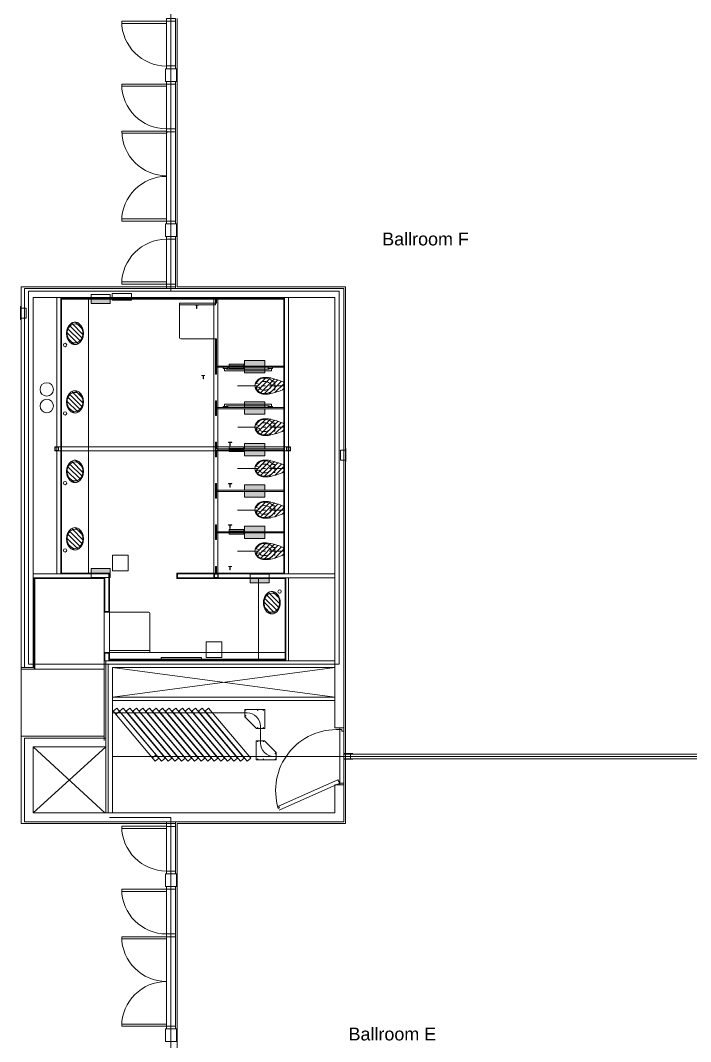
# Model space of a CAD drawing. Header units: inches. Extents: x -413 to 2782, y 7273 to 9795.
# Drawn here: x -413 to 185, y 7824 to 8738 of the extents above; entities that cross this region are included whole.
import ezdxf

# ---------------------------------------------------------------- set-up
doc = ezdxf.new("R2010")
doc.units = ezdxf.units.IN
doc.header["$LTSCALE"] = 16.5
doc.header["$MEASUREMENT"] = 0
doc.linetypes.add('Dash Style-6', pattern=[1.724243, 1.077881, -0.215454, 0.215454, -0.215454])
doc.layers.get('0').update_dxf_attribs({"lineweight": 15})
for name, color, linetype, lineweight in [('A-0', 7, 'Continuous', 15), ('A-DOOR', 2, 'Continuous', 15), ('A-FLOR-HRAL', 5, 'Continuous', 15), ('A-FLOR-OPNG', 251, 'Continuous', 15), ('A-FLOR-OVHD', 5, 'Continuous', 15), ('A-FLOR-SPCL', 5, 'Continuous', 15), ('A-FLOR-TPTN', 8, 'Continuous', 15), ('A-PLMB', 5, 'Continuous', 15), ('A-PLMB-STL', 5, 'Continuous', 15), ('A-PLMB-STRL', 5, 'Continuous', 15), ('A-PLMB-TLTS', 5, 'Continuous', 15), ('A-PRTN-CTR', 2, 'Continuous', 15), ('A-PRTN-MOVE', 4, 'Continuous', 15), ('A-PRTN-STK', 6, 'Continuous', 15), ('A-WALL-FI1H', 25, 'Continuous', 15), ('A-WALL-FNSH', 251, 'Continuous', 15), ('A-WALL-FULL', 7, 'Continuous', 15), ('A-WALL-FULL-ACC', 6, 'Continuous', 15), ('A-WALL-HEAD', 14, 'Continuous', 15), ('A-WALL-JAMB', 2, 'Continuous', 15), ('FSPEQPA', 251, 'Continuous', 15), ('None', 7, 'Continuous', 5), ('P-EQPM', 7, 'Continuous', 15), ('P-SANR-FIXT', 7, 'Continuous', 15), ('P-SANR-PATT', 5, 'Continuous', 15)]:
    doc.layers.add(name, color=color, linetype=linetype, lineweight=lineweight)
doc.styles.add('Arial (bold)', font='Arial')

# ---------------------------------------------------------------- blocks, each defined once
blk = doc.blocks.new('SYM0043')
at = {"color": 7, "linetype": 'Continuous', "lineweight": 15}
for points in [[(-10, 0), (-10, 0, 0.126718), (-9.29, -2.75), (-9.29, -2.75, 0.106205), (-7.07, -5.3, 0.085793), (-3.94, -6.9), (-3.94, -6.9, 0.075405), (0, -7.5), (0, -7.5), (0, -7.5, 0.075405), (3.94, -6.9), (3.94, -6.9, 0.085817), (7.07, -5.3, 0.10621), (9.29, -2.75), (9.29, -2.75, 0.126718), (10, 0), (10, 0), (10, 0, 0.126718), (9.29, 2.75), (9.29, 2.75, 0.106205), (7.07, 5.3, 0.085793), (3.94, 6.9), (3.94, 6.9, 0.075405), (0, 7.5), (0, 7.5), (0, 7.5, 0.075405), (-3.94, 6.9), (-3.94, 6.9, 0.085817), (-7.07, 5.3, 0.10621), (-9.29, 2.75), (-9.29, 2.75, 0.126718), (-10, 0), (-10, 0)], [(-8.5, 0), (-8.5, 0, 0.11701), (-7.88, -2.61), (-7.88, -2.61, 0.104417), (-6.01, -4.95), (-6.01, -4.95, 0.090268), (-3.32, -6.45), (-3.32, -6.45), (-3.32, -6.45, 0.082336), (0, -7), (0, -7), (0, -7, 0.082336), (3.32, -6.45), (3.32, -6.45), (3.32, -6.45, 0.090268), (6.01, -4.95), (6.01, -4.95, 0.10434), (7.88, -2.61), (7.88, -2.61, 0.11701), (8.5, 0), (8.5, 0), (8.5, 0, 0.11701), (7.88, 2.61), (7.88, 2.61, 0.104417), (6.01, 4.95), (6.01, 4.95, 0.090268), (3.32, 6.45), (3.32, 6.45), (3.32, 6.45, 0.082336), (0, 7), (0, 7), (0, 7, 0.082336), (-3.32, 6.45), (-3.32, 6.45), (-3.32, 6.45, 0.090268), (-6.01, 4.95), (-6.01, 4.95, 0.10434), (-7.88, 2.61), (-7.88, 2.61, 0.11701), (-8.5, 0), (-8.5, 0)]]:
    blk.add_lwpolyline(points, format="xyb", close=True, dxfattribs=at)
at = {"layer": 'P-SANR-PATT', "color": 5, "linetype": 'Continuous', "lineweight": 15}
for p, q in [((-9.94, 0.81), (-3.82, 6.94)), ((-9.28, -2.77), (0.95, 7.47)), ((-7.35, -5.08), (4.46, 6.73)), ((-4.67, -6.64), (7.19, 5.21)), ((-1.23, -7.44), (9.17, 2.96)), ((3.4, -7.06), (9.98, -0.48))]:
    blk.add_line(p, q, dxfattribs=at)
blk = doc.blocks.new('Group-33-1')
at = {"color": 7, "linetype": 'Continuous', "lineweight": 15}
blk.add_line((-1443.1, -107.07), (-1445.32, -107.8), dxfattribs=at)
blk.add_lwpolyline([(-1421.13, -103.27), (-1421.13, -108.17), (-1421.66, -109.17), (-1424.28, -110.18), (-1425.95, -110.8), (-1427.33, -111.25), (-1428.96, -111.78), (-1431.08, -112.35), (-1432.56, -112.73), (-1434.63, -113.1), (-1436.59, -113.22), (-1438.34, -113.21), (-1439.66, -113.15), (-1441.06, -112.85), (-1442.37, -112.33), (-1443.56, -111.6), (-1444.62, -110.71), (-1445.54, -109.6), (-1446.24, -108.41), (-1446.76, -107.09), (-1447.04, -105.72), (-1446.76, -104.34), (-1446.24, -103.02), (-1445.54, -101.83), (-1444.62, -100.73), (-1443.56, -99.83), (-1442.37, -99.1), (-1441.06, -98.58), (-1439.66, -98.28), (-1438.34, -98.22), (-1436.59, -98.22), (-1434.63, -98.33), (-1432.56, -98.7), (-1431.08, -99.09), (-1428.96, -99.66), (-1427.33, -100.18), (-1425.95, -100.64), (-1424.28, -101.25), (-1421.66, -102.26)], close=True, dxfattribs=at)
for points in [[(-1438.44, -98.83, -0.074944), (-1434.8, -99.38), (-1434.79, -99.38, -0.085294), (-1431.91, -100.85), (-1431.9, -100.85), (-1431.9, -100.85, -0.066149), (-1430.5, -102.21), (-1430.5, -102.22), (-1428.94, -102.22), (-1428.94, -109.22), (-1430.5, -109.22), (-1430.5, -109.22, -0.066352), (-1431.9, -110.59), (-1431.9, -110.59, -0.085505), (-1434.79, -112.06), (-1434.8, -112.06, -0.074902), (-1438.44, -112.61), (-1438.44, -112.61)], [(-1432.86, -107.36, 0.330681), (-1432.86, -104.07)]]:
    blk.add_lwpolyline(points, format="xyb", dxfattribs=at)
blk.add_lwpolyline([(-1443.1, -104.37), (-1445.33, -103.63)], dxfattribs=at)
for centre, radius, start, end in [((-1438.7, -106.66), 7.84, 88.05629, 150.40446), ((-1445.17, -103.16), 0.5, 134.27067, 251.71001), ((-1445.17, -108.28), 0.5, 108.18127, 225.72933), ((-1438.7, -104.77), 7.84, 209.5981, 271.94347), ((-1442.94, -103.89), 0.5, 251.81873, 305.56565), ((-1442.94, -107.54), 0.5, 54.4357, 108.17786), ((-1438.9, -105.39), 3.91, 126.23099, 163.76758), ((-1438.9, -106.04), 3.91, 196.21917, 233.76058), ((-1438.44, -111.21), 9.38, 90, 107.14292), ((-1438.44, -100.22), 9.38, 252.85911, 270), ((-1438.44, -111.21), 9.38, 72.85731, 90), ((-1438.44, -100.22), 9.38, 270, 287.14292), ((-1437.61, -108.51), 6.56, 53.3258, 72.85783), ((-1437.61, -102.92), 6.56, 287.14191, 306.67438), ((-1436.34, -106.8), 4.43, 38.13614, 53.33232), ((-1436.34, -104.63), 4.43, 306.66794, 321.86364)]:
    blk.add_arc(centre, radius, start, end, dxfattribs=at)
at = {"layer": 'P-SANR-PATT', "color": 7, "linetype": 'Continuous', "lineweight": 15}
for p, q in [((-1441.45, -98.74), (-1446.57, -103.86)), ((-1436.69, -98.22), (-1446.42, -107.95)), ((-1432.88, -98.65), (-1444.76, -110.53)), ((-1429.5, -99.51), (-1442.33, -112.35)), ((-1426.27, -100.53), (-1438.93, -113.18)), ((-1423.18, -101.68), (-1434.59, -113.09)), ((-1421.13, -103.87), (-1429.06, -111.81)), ((-1421.13, -108.12), (-1422.52, -109.5))]:
    blk.add_line(p, q, dxfattribs=at)
blk = doc.blocks.new('Group-34-1')
at = {"color": 7, "linetype": 'Continuous', "lineweight": 15}
blk.add_lwpolyline([(-1482.1308, -63.7089), (-1513.1308, -63.7089, -0.41421356), (-1514.1308, -62.7089), (-1514.1308, -31.7089), (-1482.1308, -31.7089), (-1482.1308, -33.2639), (-1514.1308, -33.2639)], format="xyb", dxfattribs=at)
blk = doc.blocks.new('Group-35-1')
at = {"color": 7, "linetype": 'Continuous', "lineweight": 15}
blk.add_line((-1443.09, -144.07), (-1445.32, -144.8), dxfattribs=at)
blk.add_lwpolyline([(-1421.13, -140.27), (-1421.13, -145.17), (-1421.66, -146.17), (-1424.28, -147.18), (-1425.95, -147.8), (-1427.33, -148.25), (-1428.95, -148.78), (-1431.08, -149.35), (-1432.56, -149.73), (-1434.63, -150.1), (-1436.59, -150.22), (-1438.33, -150.21), (-1439.66, -150.15), (-1441.05, -149.85), (-1442.37, -149.33), (-1443.56, -148.6), (-1444.61, -147.71), (-1445.54, -146.6), (-1446.24, -145.41), (-1446.76, -144.09), (-1447.04, -142.72), (-1446.76, -141.34), (-1446.24, -140.02), (-1445.54, -138.83), (-1444.61, -137.73), (-1443.56, -136.83), (-1442.37, -136.1), (-1441.05, -135.58), (-1439.66, -135.28), (-1438.33, -135.22), (-1436.59, -135.22), (-1434.63, -135.33), (-1432.56, -135.7), (-1431.08, -136.09), (-1428.95, -136.66), (-1427.33, -137.18), (-1425.95, -137.64), (-1424.28, -138.25), (-1421.66, -139.26)], close=True, dxfattribs=at)
for points in [[(-1438.44, -135.83, -0.074944), (-1434.79, -136.38), (-1434.79, -136.38, -0.085294), (-1431.9, -137.85), (-1431.9, -137.85), (-1431.9, -137.85, -0.066348), (-1430.49, -139.22), (-1430.49, -139.22), (-1428.94, -139.22), (-1428.94, -146.22), (-1430.49, -146.22), (-1430.49, -146.22, -0.066352), (-1431.9, -147.59), (-1431.9, -147.59), (-1431.9, -147.59, -0.085417), (-1434.79, -149.06), (-1434.79, -149.06, -0.07494), (-1438.44, -149.61)], [(-1432.85, -144.36), (-1432.85, -144.36, 0.330384), (-1432.85, -141.07), (-1432.85, -141.07)]]:
    blk.add_lwpolyline(points, format="xyb", dxfattribs=at)
blk.add_lwpolyline([(-1443.09, -141.37), (-1445.32, -140.63)], dxfattribs=at)
for centre, radius, start, end in [((-1438.7, -143.66), 7.84, 88.05629, 150.40446), ((-1445.16, -140.16), 0.501, 134.35262, 251.71342), ((-1445.16, -145.28), 0.5, 108.29008, 225.64793), ((-1438.7, -141.77), 7.84, 209.60171, 271.94369), ((-1442.94, -140.89), 0.5, 251.70992, 305.5643), ((-1442.94, -144.54), 0.5, 54.52896, 108.17753), ((-1438.9, -142.39), 3.91, 126.23099, 163.76758), ((-1438.9, -143.04), 3.91, 196.21508, 233.75632), ((-1438.44, -148.21), 9.38, 90, 107.14292), ((-1438.44, -148.21), 9.38, 72.85731, 90), ((-1437.61, -145.51), 6.56, 53.3258, 72.85783), ((-1437.61, -139.92), 6.56, 287.14191, 306.67438), ((-1436.33, -143.8), 4.43, 38.13614, 53.33232), ((-1436.34, -141.63), 4.43, 306.67833, 321.87185), ((-1438.44, -137.22), 9.38, 252.85911, 270), ((-1438.44, -137.22), 9.38, 270, 287.14292)]:
    blk.add_arc(centre, radius, start, end, dxfattribs=at)
at = {"layer": 'P-SANR-PATT', "color": 7, "linetype": 'Continuous', "lineweight": 15}
for p, q in [((-1441.45, -135.74), (-1446.57, -140.86)), ((-1436.68, -135.22), (-1446.42, -144.95)), ((-1432.87, -135.65), (-1444.76, -147.53)), ((-1429.49, -136.51), (-1442.33, -149.35)), ((-1426.27, -137.53), (-1438.92, -150.18)), ((-1423.17, -138.68), (-1434.59, -150.09)), ((-1421.13, -140.87), (-1429.06, -148.81)), ((-1421.13, -145.12), (-1422.51, -146.5))]:
    blk.add_line(p, q, dxfattribs=at)
blk = doc.blocks.new('Group-36-1')
at = {"color": 7, "linetype": 'Continuous', "lineweight": 15}
blk.add_line((-1443.09, -181.07), (-1445.32, -181.8), dxfattribs=at)
blk.add_lwpolyline([(-1421.13, -177.27), (-1421.13, -182.17), (-1421.66, -183.17), (-1424.28, -184.18), (-1425.95, -184.8), (-1427.33, -185.25), (-1428.95, -185.78), (-1431.08, -186.35), (-1432.56, -186.73), (-1434.63, -187.1), (-1436.59, -187.22), (-1438.33, -187.21), (-1439.66, -187.15), (-1441.05, -186.85), (-1442.37, -186.33), (-1443.56, -185.6), (-1444.61, -184.71), (-1445.54, -183.6), (-1446.24, -182.41), (-1446.76, -181.09), (-1447.04, -179.72), (-1446.76, -178.34), (-1446.24, -177.02), (-1445.54, -175.83), (-1444.61, -174.73), (-1443.56, -173.83), (-1442.37, -173.1), (-1441.05, -172.58), (-1439.66, -172.28), (-1438.33, -172.22), (-1436.59, -172.22), (-1434.63, -172.33), (-1432.56, -172.7), (-1431.08, -173.09), (-1428.95, -173.66), (-1427.33, -174.18), (-1425.95, -174.64), (-1424.28, -175.25), (-1421.66, -176.26)], close=True, dxfattribs=at)
for points in [[(-1438.44, -172.83, -0.074944), (-1434.79, -173.38), (-1434.79, -173.38, -0.085294), (-1431.9, -174.85), (-1431.9, -174.85), (-1431.9, -174.85, -0.066348), (-1430.49, -176.22), (-1430.49, -176.22), (-1428.94, -176.22), (-1428.94, -183.22), (-1430.49, -183.22), (-1430.49, -183.22, -0.066352), (-1431.9, -184.59), (-1431.9, -184.59), (-1431.9, -184.59, -0.085417), (-1434.79, -186.06), (-1434.79, -186.06, -0.07494), (-1438.44, -186.61)], [(-1432.85, -181.36), (-1432.85, -181.36, 0.330384), (-1432.85, -178.07), (-1432.85, -178.07)]]:
    blk.add_lwpolyline(points, format="xyb", dxfattribs=at)
blk.add_lwpolyline([(-1443.09, -178.37), (-1445.32, -177.63)], dxfattribs=at)
for centre, radius, start, end in [((-1438.7, -180.66), 7.84, 88.05629, 150.40446), ((-1445.16, -177.16), 0.501, 134.35262, 251.71342), ((-1445.16, -182.28), 0.5, 108.29008, 225.64793), ((-1438.7, -178.77), 7.84, 209.60171, 271.94369), ((-1442.94, -177.89), 0.5, 251.70992, 305.5643), ((-1442.94, -181.54), 0.5, 54.52896, 108.17753), ((-1438.9, -179.39), 3.91, 126.23099, 163.76758), ((-1438.9, -180.04), 3.91, 196.21508, 233.75632), ((-1438.44, -185.21), 9.38, 90, 107.14292), ((-1438.44, -185.21), 9.38, 72.85731, 90), ((-1437.61, -182.51), 6.56, 53.3258, 72.85783), ((-1437.61, -176.92), 6.56, 287.14191, 306.67438), ((-1436.33, -180.8), 4.43, 38.13614, 53.33232), ((-1436.34, -178.63), 4.43, 306.67833, 321.87185), ((-1438.44, -174.22), 9.38, 252.85911, 270), ((-1438.44, -174.22), 9.38, 270, 287.14292)]:
    blk.add_arc(centre, radius, start, end, dxfattribs=at)
at = {"layer": 'P-SANR-PATT', "color": 7, "linetype": 'Continuous', "lineweight": 15}
for p, q in [((-1441.45, -172.74), (-1446.57, -177.86)), ((-1436.68, -172.22), (-1446.42, -181.95)), ((-1432.87, -172.65), (-1444.76, -184.53)), ((-1429.49, -173.51), (-1442.33, -186.35)), ((-1426.27, -174.53), (-1438.92, -187.18)), ((-1423.17, -175.68), (-1434.59, -187.09)), ((-1421.13, -177.87), (-1429.06, -185.81)), ((-1421.13, -182.12), (-1422.51, -183.5))]:
    blk.add_line(p, q, dxfattribs=at)
blk = doc.blocks.new('Group-37-1')
at = {"color": 7, "linetype": 'Continuous', "lineweight": 15}
blk.add_line((-1443.09, -218.07), (-1445.32, -218.8), dxfattribs=at)
blk.add_lwpolyline([(-1421.13, -214.27), (-1421.13, -219.17), (-1421.66, -220.17), (-1424.28, -221.18), (-1425.95, -221.8), (-1427.33, -222.25), (-1428.95, -222.78), (-1431.08, -223.35), (-1432.56, -223.73), (-1434.63, -224.1), (-1436.59, -224.22), (-1438.33, -224.21), (-1439.66, -224.15), (-1441.05, -223.85), (-1442.37, -223.33), (-1443.56, -222.6), (-1444.61, -221.71), (-1445.54, -220.6), (-1446.24, -219.41), (-1446.76, -218.09), (-1447.04, -216.72), (-1446.76, -215.34), (-1446.24, -214.02), (-1445.54, -212.83), (-1444.61, -211.73), (-1443.56, -210.83), (-1442.37, -210.1), (-1441.05, -209.58), (-1439.66, -209.28), (-1438.33, -209.22), (-1436.59, -209.22), (-1434.63, -209.33), (-1432.56, -209.7), (-1431.08, -210.09), (-1428.95, -210.66), (-1427.33, -211.18), (-1425.95, -211.64), (-1424.28, -212.25), (-1421.66, -213.26)], close=True, dxfattribs=at)
for points in [[(-1438.44, -209.83, -0.074944), (-1434.79, -210.38), (-1434.79, -210.38, -0.085294), (-1431.9, -211.85), (-1431.9, -211.85), (-1431.9, -211.85, -0.066348), (-1430.49, -213.22), (-1430.49, -213.22), (-1428.94, -213.22), (-1428.94, -220.22), (-1430.49, -220.22), (-1430.49, -220.22, -0.066352), (-1431.9, -221.59), (-1431.9, -221.59), (-1431.9, -221.59, -0.085417), (-1434.79, -223.06), (-1434.79, -223.06, -0.07494), (-1438.44, -223.61)], [(-1432.85, -218.36), (-1432.85, -218.36, 0.330384), (-1432.85, -215.07), (-1432.85, -215.07)]]:
    blk.add_lwpolyline(points, format="xyb", dxfattribs=at)
blk.add_lwpolyline([(-1443.09, -215.37), (-1445.32, -214.63)], dxfattribs=at)
for centre, radius, start, end in [((-1438.7, -217.66), 7.84, 88.05629, 150.40446), ((-1445.16, -214.16), 0.501, 134.35262, 251.71342), ((-1445.16, -219.28), 0.5, 108.29008, 225.64793), ((-1442.94, -214.89), 0.5, 251.70992, 305.5643), ((-1442.94, -218.54), 0.5, 54.52896, 108.17753), ((-1438.9, -216.39), 3.91, 126.23099, 163.76758), ((-1438.9, -217.04), 3.91, 196.21508, 233.75632), ((-1438.44, -222.21), 9.38, 90, 107.14292), ((-1438.44, -222.21), 9.38, 72.85731, 90), ((-1437.61, -219.51), 6.56, 53.3258, 72.85783), ((-1436.33, -217.8), 4.43, 38.13614, 53.33232), ((-1436.34, -215.63), 4.43, 306.67833, 321.87185), ((-1438.7, -215.77), 7.84, 209.60171, 271.94369), ((-1438.44, -211.22), 9.38, 252.85911, 270), ((-1438.44, -211.22), 9.38, 270, 287.14292), ((-1437.61, -213.92), 6.56, 287.14191, 306.67438)]:
    blk.add_arc(centre, radius, start, end, dxfattribs=at)
at = {"layer": 'P-SANR-PATT', "color": 7, "linetype": 'Continuous', "lineweight": 15}
for p, q in [((-1441.45, -209.74), (-1446.57, -214.86)), ((-1436.68, -209.22), (-1446.42, -218.95)), ((-1432.87, -209.65), (-1444.76, -221.53)), ((-1429.49, -210.51), (-1442.33, -223.35)), ((-1426.27, -211.53), (-1438.92, -224.18)), ((-1423.17, -212.68), (-1434.59, -224.09)), ((-1421.13, -214.87), (-1429.06, -222.81)), ((-1421.13, -219.12), (-1422.51, -220.5))]:
    blk.add_line(p, q, dxfattribs=at)
blk = doc.blocks.new('Group-38-1')
at = {"color": 7, "linetype": 'Continuous', "lineweight": 15}
blk.add_line((-1443.09, -255.07), (-1445.32, -255.8), dxfattribs=at)
blk.add_lwpolyline([(-1421.13, -251.27), (-1421.13, -256.17), (-1421.66, -257.17), (-1424.28, -258.18), (-1425.95, -258.8), (-1427.33, -259.25), (-1428.95, -259.78), (-1431.08, -260.35), (-1432.56, -260.73), (-1434.63, -261.1), (-1436.59, -261.22), (-1438.33, -261.21), (-1439.66, -261.15), (-1441.05, -260.85), (-1442.37, -260.33), (-1443.56, -259.6), (-1444.61, -258.71), (-1445.54, -257.6), (-1446.24, -256.41), (-1446.76, -255.09), (-1447.04, -253.72), (-1446.76, -252.34), (-1446.24, -251.02), (-1445.54, -249.83), (-1444.61, -248.73), (-1443.56, -247.83), (-1442.37, -247.1), (-1441.05, -246.58), (-1439.66, -246.28), (-1438.33, -246.22), (-1436.59, -246.22), (-1434.63, -246.33), (-1432.56, -246.7), (-1431.08, -247.09), (-1428.95, -247.66), (-1427.33, -248.18), (-1425.95, -248.64), (-1424.28, -249.25), (-1421.66, -250.26)], close=True, dxfattribs=at)
blk.add_lwpolyline([(-1443.09, -252.37), (-1445.32, -251.63)], dxfattribs=at)
for points in [[(-1438.44, -246.83, -0.074944), (-1434.79, -247.38), (-1434.79, -247.38, -0.085294), (-1431.9, -248.85), (-1431.9, -248.85), (-1431.9, -248.85, -0.066348), (-1430.49, -250.22), (-1430.49, -250.22), (-1428.94, -250.22), (-1428.94, -257.22), (-1430.49, -257.22), (-1430.49, -257.22, -0.066352), (-1431.9, -258.59), (-1431.9, -258.59), (-1431.9, -258.59, -0.085417), (-1434.79, -260.06), (-1434.79, -260.06, -0.07494), (-1438.44, -260.61)], [(-1432.85, -255.36), (-1432.85, -255.36, 0.330384), (-1432.85, -252.07), (-1432.85, -252.07)]]:
    blk.add_lwpolyline(points, format="xyb", dxfattribs=at)
for centre, radius, start, end in [((-1445.16, -251.16), 0.501, 134.35262, 251.71342), ((-1438.7, -254.66), 7.84, 88.05629, 150.40446), ((-1442.94, -251.89), 0.5, 251.70992, 305.5643), ((-1442.94, -255.54), 0.5, 54.52896, 108.17753), ((-1438.9, -253.39), 3.91, 126.23099, 163.76758), ((-1438.9, -254.04), 3.91, 196.21508, 233.75632), ((-1438.44, -259.21), 9.38, 90, 107.14292), ((-1438.44, -259.21), 9.38, 72.85731, 90), ((-1437.61, -256.51), 6.56, 53.3258, 72.85783), ((-1436.33, -254.8), 4.43, 38.13614, 53.33232), ((-1436.34, -252.63), 4.43, 306.67833, 321.87185), ((-1445.16, -256.28), 0.5, 108.29008, 225.64793), ((-1438.7, -252.77), 7.84, 209.60171, 271.94369), ((-1438.44, -248.22), 9.38, 252.85911, 270), ((-1438.44, -248.22), 9.38, 270, 287.14292), ((-1437.61, -250.92), 6.56, 287.14191, 306.67438)]:
    blk.add_arc(centre, radius, start, end, dxfattribs=at)
at = {"layer": 'P-SANR-PATT', "color": 7, "linetype": 'Continuous', "lineweight": 15}
for p, q in [((-1436.68, -246.22), (-1446.42, -255.95)), ((-1441.45, -246.74), (-1446.57, -251.86)), ((-1432.87, -246.65), (-1444.76, -258.53)), ((-1429.49, -247.51), (-1442.33, -260.35)), ((-1426.27, -248.53), (-1438.92, -261.18)), ((-1423.17, -249.68), (-1434.59, -261.09)), ((-1421.13, -251.87), (-1429.06, -259.81)), ((-1421.13, -256.12), (-1422.51, -257.5))]:
    blk.add_line(p, q, dxfattribs=at)
blk = doc.blocks.new('Group-68-1')
at = {"color": 7, "linetype": 'Continuous', "lineweight": 15}
blk.add_lwpolyline([(-1525.8568, 25.2831, 0.41421356), (-1565.8568, -14.7169), (-1525.8568, -14.7169), (-1525.8568, -12.7729), (-1565.8568, -12.7729)], format="xyb", dxfattribs=at)
blk = doc.blocks.new('Group-69-1')
at = {"color": 7, "linetype": 'Continuous', "lineweight": 15}
blk.add_lwpolyline([(-1525.8568, 81.5361, 0.41421356), (-1565.8568, 41.5361), (-1525.8568, 41.5361), (-1525.8568, 43.4801), (-1565.8568, 43.4801)], format="xyb", dxfattribs=at)
blk = doc.blocks.new('Group-71-1')
at = {"color": 7, "linetype": 'Continuous', "lineweight": 15}
blk.add_lwpolyline([(-1525.8588, -638.4639, 0.41421356), (-1565.8588, -678.4639), (-1525.8588, -678.4639), (-1525.8588, -676.5199), (-1565.8588, -676.5199)], format="xyb", dxfattribs=at)
blk = doc.blocks.new('TRASHCAN')
at = {"layer": 'A-FLOR-SPCL', "color": 5, "linetype": 'Continuous', "lineweight": 15}
blk.add_lwpolyline([(0, -14), (14, -14), (14, 0), (0, 0)], close=True, dxfattribs=at)
blk = doc.blocks.new('PAPTOWEL')
at = {"layer": 'A-FLOR-SPCL', "color": 5, "linetype": 'Continuous', "lineweight": 15}
blk.add_line((8.5, 0), (-8.5, 0), dxfattribs=at)
blk.add_lwpolyline([(-8.5, -4), (8.5, -4), (8.5, 4), (-8.5, 4)], close=True, dxfattribs=at)
at = {"layer": 'A-FLOR-SPCL', "color": 5, "linetype": 'Continuous', "lineweight": 5}
blk.add_solid([(8.5, 0), (8.5, -4), (-8.5, 0), (-8.5, -4)], dxfattribs=at)
blk = doc.blocks.new('HOOK')
at = {"layer": 'A-FLOR-SPCL', "color": 5, "linetype": 'Continuous', "lineweight": 15}
blk.add_lwpolyline([(1.5, 0), (-1.5, 0), (-1.5, -0.25), (-0.097, -0.25), (-0.097, -3.25), (0.153, -3.25), (0.153, -0.25), (1.25, -0.25), (1.5, -0.25), (1.5, 0)], dxfattribs=at)
blk = doc.blocks.new('TOILETPAPER')
at = {"layer": 'A-FLOR-SPCL', "color": 5, "linetype": 'Continuous', "lineweight": 15}
for p, q in [((-9, 0), (-9, -5)), ((9, 0), (-9, 0)), ((9, -5), (9, 0)), ((-9, -5), (9, -5))]:
    blk.add_line(p, q, dxfattribs=at)
at = {"layer": 'A-FLOR-SPCL', "color": 5, "linetype": 'Continuous', "lineweight": 5}
blk.add_solid([(9, 0), (9, -5), (-9, 0), (-9, -5)], dxfattribs=at)
blk = doc.blocks.new('TAMPON')
at = {"layer": 'A-FLOR-SPCL', "color": 5, "linetype": 'Continuous', "lineweight": 15}
blk.add_line((-8.5, 0), (8.5, 0), dxfattribs=at)
blk.add_lwpolyline([(-8.5, -1), (8.5, -1), (8.5, 5), (-8.5, 5)], close=True, dxfattribs=at)
at = {"layer": 'A-FLOR-SPCL', "color": 5, "linetype": 'Continuous', "lineweight": 5}
blk.add_solid([(8.5, -1), (8.5, 0), (-8.5, -1), (-8.5, 0)], dxfattribs=at)
blk = doc.blocks.new('DUALTAMPDISP')
at = {"layer": 'A-FLOR-SPCL', "color": 5, "linetype": 'Continuous', "lineweight": 15}
for p, q in [((6.5, 1), (-6.5, 1)), ((6.5, 0), (-6.5, 0))]:
    blk.add_line(p, q, dxfattribs=at)
blk.add_lwpolyline([(-6.5, -1.5), (6.5, -1.5), (6.5, 2.5), (-6.5, 2.5)], close=True, dxfattribs=at)
at = {"layer": 'A-FLOR-SPCL', "color": 5, "linetype": 'Continuous', "lineweight": 5}
for points in [[(6.5, 2.5), (6.5, 1), (-6.5, 2.5), (-6.5, 1)], [(6.5, -1.5), (6.5, 0), (-6.5, -1.5), (-6.5, 0)]]:
    blk.add_solid(points, dxfattribs=at)
blk = doc.blocks.new('MIRROR')
at = {"layer": 'A-FLOR-SPCL', "color": 5, "linetype": 'Continuous', "lineweight": 15}
blk.add_lwpolyline([(-18, -1.5), (18, -1.5), (18, 0), (-18, 0)], close=True, dxfattribs=at)
at = {"layer": 'A-FLOR-SPCL', "color": 5, "linetype": 'Continuous', "lineweight": 5}
blk.add_solid([(18, -1.5), (18, 0), (-18, -1.5), (-18, 0)], dxfattribs=at)
blk = doc.blocks.new('GBAR')
at = {"layer": 'A-FLOR-SPCL', "color": 5, "linetype": 'Continuous', "lineweight": 15}
for p, q in [((1, 51.009), (1, 53.009)), ((3, 53.009), (1, 53.009)), ((1.5, 51.009), (1, 51.009)), ((1.5, 13.009), (1.5, 51.009)), ((3, 11.009), (3, 53.009)), ((1, 13.009), (1.5, 13.009)), ((1, 11.009), (3, 11.009))]:
    blk.add_line(p, q, dxfattribs=at)
for points in [[(1, 54.009), (1, 50.009), (0, 50.009), (0, 54.009)], [(1, 14.009), (1, 10.009), (0, 10.009), (0, 14.009)]]:
    blk.add_lwpolyline(points, close=True, dxfattribs=at)
blk = doc.blocks.new('FXC')
at = {"layer": 'P-EQPM', "color": 7, "linetype": 'Continuous', "lineweight": 15}
for p, q in [((-5.75, 5), (-5.75, 4.5)), ((5.75, 5), (-5.75, 5)), ((5.75, 4.5), (-5.75, 4.5)), ((5.75, 5), (5.75, 4.5))]:
    blk.add_line(p, q, dxfattribs=at)
blk.add_lwpolyline([(-4.5, 4.5), (4.5, 4.5), (4.5, 0), (-4.5, 0)], close=True, dxfattribs=at)
blk = doc.blocks.new('FX')
at = {"layer": 'FSPEQPA', "color": 7, "rotation": -90}
blk.add_blockref('FXC', (-4.5, 0), dxfattribs=at)
blk = doc.blocks.new('11-90-DT')
at = {"color": 7, "linetype": 'Continuous', "lineweight": 15}
for p, q in [((-1.999, -8.5), (8.501, 2)), ((15.001, 2), (8.501, 2)), ((15.001, -16), (15.001, 2)), ((-1.999, -8.5), (-1.999, -16)), ((-1.999, -16), (15.001, -16))]:
    blk.add_line(p, q, dxfattribs=at)
for centre, radius in [((9.375, 1.375), 0.266), ((14.625, 1.375), 0.266), ((-1.499, -9.375), 0.265), ((14.501, -9.375), 0.265), ((-1.499, -14.625), 0.265), ((14.501, -14.625), 0.265)]:
    blk.add_circle(centre, radius, dxfattribs=at)
blk = doc.blocks.new('Group-73-1')
at = {"color": 7, "linetype": 'Continuous', "lineweight": 15}
blk.add_lwpolyline([(-1576.6928, -308.2199), (-1541.6928, -308.2199, -0.41421356), (-1540.6928, -309.2199), (-1540.6928, -344.2199), (-1576.6928, -344.2199), (-1576.6928, -342.4699), (-1540.6928, -342.4699)], format="xyb", dxfattribs=at)
blk = doc.blocks.new('Group-75-1')
at = {"layer": 'A-FLOR-HRAL', "color": 7, "linetype": 'Continuous', "lineweight": 5}
for p, q in [((-1366.9058, -435.2179), (-497.7808, -435.2179)), ((-1366.7058, -437.2179), (-497.5808, -437.2179)), ((-1366.8308, -439.2179), (-497.7058, -439.2179))]:
    blk.add_line(p, q, dxfattribs=at)
blk = doc.blocks.new('Group-88-1')
at = {"color": 7, "linetype": 'Continuous', "lineweight": 15}
blk.add_lwpolyline([(-1525.6912, 82.0331, -0.41421356), (-1565.6912, 122.0331), (-1525.6912, 122.0331), (-1525.6912, 120.0891), (-1565.6912, 120.0891)], format="xyb", dxfattribs=at)
blk = doc.blocks.new('Group-89-1')
at = {"color": 7, "linetype": 'Continuous', "lineweight": 15}
blk.add_lwpolyline([(-1525.8568, 124.0331, -0.41421356), (-1565.8568, 164.0331), (-1525.8568, 164.0331), (-1525.8568, 162.0891), (-1565.8568, 162.0891)], format="xyb", dxfattribs=at)
blk = doc.blocks.new('Group-90-1')
at = {"color": 7, "linetype": 'Continuous', "lineweight": 15}
blk.add_lwpolyline([(-1525.8568, 180.2261, -0.41421356), (-1565.8568, 220.2261), (-1525.8568, 220.2261), (-1525.8568, 218.2821), (-1565.8568, 218.2821)], format="xyb", dxfattribs=at)
blk = doc.blocks.new('Group-91-1')
at = {"color": 7, "linetype": 'Continuous', "lineweight": 15}
blk.add_lwpolyline([(-1525.8588, -638.4109, -0.41421356), (-1565.8588, -598.4109), (-1525.8588, -598.4109), (-1525.8588, -600.3549), (-1565.8588, -600.3549)], format="xyb", dxfattribs=at)
blk = doc.blocks.new('Group-92-1')
at = {"color": 7, "linetype": 'Continuous', "lineweight": 15}
blk.add_lwpolyline([(-1525.8588, -595.9669, -0.41421356), (-1565.8588, -555.9669), (-1525.8588, -555.9669), (-1525.8588, -557.9109), (-1565.8588, -557.9109)], format="xyb", dxfattribs=at)
blk = doc.blocks.new('Group-93-1')
at = {"color": 7, "linetype": 'Continuous', "lineweight": 15}
blk.add_lwpolyline([(-1525.8588, -539.6609, -0.41421356), (-1565.8588, -499.6609), (-1525.8588, -499.6609), (-1525.8588, -501.6049), (-1565.8588, -501.6049)], format="xyb", dxfattribs=at)
blk = doc.blocks.new('Group-102-1')
at = {"layer": 'A-FLOR-OPNG', "color": 7, "linetype": 'Continuous', "lineweight": 15}
for p, q in [((-1375.5048, -357.7199), (-1574.0678, -384.2209)), ((-1574.0678, -357.7199), (-1375.5048, -384.2209)), ((-1580.0678, -428.7199), (-1644.8818, -487.7169)), ((-1581.0678, -487.7169), (-1644.8818, -428.7199))]:
    blk.add_line(p, q, dxfattribs=at)
at = {"layer": 'A-FLOR-OVHD', "color": 7, "linetype": 'Continuous', "lineweight": 15}
blk.add_line((-1655.8818, -419.2199), (-1655.8818, -357.7199), dxfattribs=at)
at = {"layer": 'A-FLOR-SPCL', "color": 7, "linetype": 'Dash Style-6', "lineweight": 15}
for p, q in [((-1462.4158, -105.8399), (-1421.4158, -105.8399)), ((-1462.0998, -142.7179), (-1421.0998, -142.7179)), ((-1462.4128, -179.8399), (-1421.4128, -179.8399)), ((-1462.4128, -216.8399), (-1421.4128, -216.8399)), ((-1462.4398, -253.7099), (-1421.4398, -253.7099))]:
    blk.add_line(p, q, dxfattribs=at)
at = {"layer": 'A-FLOR-SPCL', "color": 7, "linetype": 'Continuous', "lineweight": 15}
for centre in [(-1616.4408, -69.2369), (-1616.4408, -130.4869), (-1616.4408, -192.7059), (-1616.4408, -252.9869), (-1424.8008, -289.6819)]:
    blk.add_circle(centre, 1.5, dxfattribs=at)
at = {"layer": 'A-FLOR-TPTN', "color": 7, "linetype": 'Continuous', "lineweight": 15}
for p, q in [((-1482.1308, -95.2179), (-1482.1308, -63.7089)), ((-1481.1308, -63.7089), (-1481.1308, -95.2179)), ((-1421.1308, -88.2179), (-1481.1308, -88.2179)), ((-1421.1308, -89.2179), (-1481.1308, -89.2179)), ((-1481.1308, -95.2179), (-1482.1308, -95.2179)), ((-1482.1308, -132.2179), (-1482.1308, -119.2179)), ((-1481.1308, -119.2179), (-1482.1308, -119.2179)), ((-1481.1308, -132.2179), (-1481.1308, -119.2179)), ((-1421.1308, -125.2179), (-1481.1308, -125.2179)), ((-1421.1308, -126.2179), (-1481.1308, -126.2179)), ((-1481.1268, -132.2179), (-1482.1308, -132.2179)), ((-1481.1268, -132.2179), (-1482.1268, -132.2179)), ((-1482.1268, -169.2179), (-1482.1268, -156.2179)), ((-1481.1268, -156.2179), (-1482.1268, -156.2179)), ((-1481.1268, -162.2179), (-1481.1268, -156.2179)), ((-1421.1268, -162.2179), (-1481.1268, -162.2179)), ((-1421.1268, -163.2179), (-1481.1268, -163.2179)), ((-1481.1268, -163.2179), (-1481.1268, -169.2179)), ((-1481.1268, -169.2179), (-1482.1268, -169.2179)), ((-1482.1268, -206.2179), (-1482.1268, -193.2179)), ((-1481.1268, -193.2179), (-1482.1268, -193.2179)), ((-1481.1268, -206.2179), (-1481.1268, -193.2179)), ((-1421.1268, -199.2179), (-1481.1268, -199.2179)), ((-1421.1308, -200.2179), (-1481.1268, -200.2179)), ((-1481.1268, -206.2179), (-1482.1268, -206.2179)), ((-1482.1268, -243.2179), (-1482.1268, -230.2179)), ((-1481.1268, -230.2179), (-1482.1268, -230.2179)), ((-1481.1268, -243.2179), (-1481.1268, -230.2179)), ((-1421.1268, -236.2179), (-1481.1268, -236.2179)), ((-1421.1308, -237.2179), (-1481.1268, -237.2179)), ((-1481.1268, -243.2179), (-1482.1268, -243.2179)), ((-1481.1268, -267.2179), (-1482.1268, -267.2179)), ((-1482.1268, -267.2179), (-1482.1268, -273.2179)), ((-1481.1268, -273.2179), (-1481.1268, -267.2179))]:
    blk.add_line(p, q, dxfattribs=at)
for points in [[(-1482.1308, -31.7089), (-1482.1308, -28.2179)], [(-1482.1308, -31.7089), (-1482.1308, -28.2179)], [(-1482.1308, -31.7089), (-1481.1308, -31.7089)], [(-1482.1308, -31.7089), (-1481.1308, -31.7089)], [(-1481.1308, -31.7089), (-1481.1308, -28.2179)], [(-1481.1308, -31.7089), (-1481.1308, -28.2179)], [(-1482.1308, -63.7089), (-1481.1308, -63.7089)]]:
    blk.add_lwpolyline(points, dxfattribs=at)
at = {"layer": 'A-PLMB', "color": 7, "linetype": 'Continuous', "lineweight": 15}
for centre in [(-1632.8988, -108.9459), (-1632.8228, -123.7899)]:
    blk.add_circle(centre, 6, dxfattribs=at)
at = {"layer": 'A-PLMB-STL', "color": 7, "linetype": 'Continuous', "lineweight": 15}
for points in [[(-1625.2298, -163.9039, -0.41421356), (-1625.7298, -163.4039), (-1625.7298, -160.9039, -0.41421356), (-1625.2298, -160.4039), (-1622.7298, -160.4039, -0.41421356), (-1622.2298, -160.9039), (-1622.2298, -163.4039, -0.41421356), (-1622.7298, -163.9039)], [(-1625.2298, -163.6539, -0.41421356), (-1625.4798, -163.4039), (-1625.4798, -160.9039, -0.41421356), (-1625.2298, -160.6539), (-1622.7298, -160.6539, -0.41421356), (-1622.4798, -160.9039), (-1622.4798, -163.4039, -0.41421356), (-1622.7298, -163.6539)], [(-1418.0468, -163.9659, -0.41421356), (-1418.5468, -163.4659), (-1418.5468, -160.9659, -0.41421356), (-1418.0468, -160.4659), (-1415.5468, -160.4659, -0.41421356), (-1415.0468, -160.9659), (-1415.0468, -163.4659, -0.41421356), (-1415.5468, -163.9659)], [(-1418.0468, -163.7159, -0.41421356), (-1418.2968, -163.4659), (-1418.2968, -160.9659, -0.41421356), (-1418.0468, -160.7159), (-1415.5468, -160.7159, -0.41421356), (-1415.2968, -160.9659), (-1415.2968, -163.4659, -0.41421356), (-1415.5468, -163.7159)], [(-1482.8448, -277.3579, -0.41421356), (-1483.3448, -276.8579), (-1483.3448, -274.3579, -0.41421356), (-1482.8448, -273.8579), (-1480.3448, -273.8579, -0.41421356), (-1479.8448, -274.3579), (-1479.8448, -276.8579, -0.41421356), (-1480.3448, -277.3579)], [(-1482.8448, -277.1079, -0.41421356), (-1483.0948, -276.8579), (-1483.0948, -274.3579, -0.41421356), (-1482.8448, -274.1079), (-1480.3448, -274.1079, -0.41421356), (-1480.0948, -274.3579), (-1480.0948, -276.8579, -0.41421356), (-1480.3448, -277.1079)]]:
    blk.add_lwpolyline(points, format="xyb", close=True, dxfattribs=at)
at = {"layer": 'A-PLMB-STRL', "color": 7, "linetype": 'Continuous', "lineweight": 15}
for p, q in [((-1483.4428, -26.7179), (-1483.4428, -277.4679)), ((-1479.9428, -26.7179), (-1479.9428, -277.4679)), ((-1415.1828, -160.4199), (-1625.7268, -160.4199)), ((-1415.1828, -163.9199), (-1625.7268, -163.9199))]:
    blk.add_line(p, q, dxfattribs=at)
at = {"layer": 'A-PLMB-TLTS', "color": 7, "linetype": 'Continuous', "lineweight": 15}
for p, q in [((-1595.6308, -28.2179), (-1595.6308, -273.8429)), ((-1443.7558, -277.7179), (-1443.7558, -350.2199))]:
    blk.add_line(p, q, dxfattribs=at)
at = {"layer": 'A-PRTN-CTR', "color": 7, "linetype": 'Continuous', "lineweight": 15}
for p, q in [((-1453.8998, -398.2209), (-1573.8858, -398.2209)), ((-1441.8998, -425.2179), (-1441.8998, -410.2209)), ((-1573.8858, -437.2179), (-496.8798, -437.2179))]:
    blk.add_line(p, q, dxfattribs=at)
for centre, start, end in [((-1453.8998, -410.2209), 0, 90), ((-1429.8998, -425.2179), 180, 270)]:
    blk.add_arc(centre, 12, start, end, dxfattribs=at)
at = {"layer": 'A-PRTN-MOVE', "color": 7, "linetype": 'Continuous', "lineweight": 15}
for p, q in [((-1371.0058, -411.7179), (-1371.0058, -462.7179)), ((-1369.2558, -413.2179), (-1371.0058, -413.2179)), ((-1369.2558, -414.4679), (-1369.2558, -413.2179)), ((-1369.2558, -414.4679), (-1367.5058, -414.4679)), ((-1367.5058, -411.7179), (-1367.5058, -462.7179)), ((-1359.5058, -434.7179), (-1367.5058, -434.7179)), ((-1361.5058, -435.2179), (-1361.5058, -439.2179)), ((-1367.5058, -439.7179), (-1359.5058, -439.7179)), ((-1371.0058, -461.2179), (-1367.5058, -461.2179))]:
    blk.add_line(p, q, dxfattribs=at)
at = {"layer": 'A-PRTN-STK', "color": 7, "linetype": 'Continuous', "lineweight": 15}
for p, q in [((-1573.6358, -396.7699), (-1570.3858, -394.0309)), ((-1536.0198, -441.4099), (-1573.6358, -396.7699)), ((-1571.2598, -399.5899), (-1568.0098, -396.8509)), ((-1570.3858, -394.0309), (-1532.7698, -438.6709)), ((-1567.8278, -396.7699), (-1564.5778, -394.0309)), ((-1530.2118, -441.4099), (-1567.8278, -396.7699)), ((-1564.5778, -394.0309), (-1526.9618, -438.6709)), ((-1561.9528, -396.7699), (-1558.7028, -394.0309)), ((-1524.3368, -441.4099), (-1561.9528, -396.7699)), ((-1558.7028, -394.0309), (-1521.0868, -438.6709)), ((-1556.0778, -396.7699), (-1552.8278, -394.0309)), ((-1518.4618, -441.4099), (-1556.0778, -396.7699)), ((-1552.8278, -394.0309), (-1515.2118, -438.6709)), ((-1550.2028, -396.7699), (-1546.9528, -394.0309)), ((-1512.5868, -441.4099), (-1550.2028, -396.7699)), ((-1546.9528, -394.0309), (-1509.3368, -438.6709)), ((-1544.3278, -396.7699), (-1541.0778, -394.0309)), ((-1506.7118, -441.4099), (-1544.3278, -396.7699)), ((-1541.0778, -394.0309), (-1503.4618, -438.6709)), ((-1538.4528, -396.7699), (-1535.2028, -394.0309)), ((-1500.8368, -441.4099), (-1538.4528, -396.7699)), ((-1535.2028, -394.0309), (-1497.5868, -438.6709)), ((-1532.5778, -396.7699), (-1529.3278, -394.0309)), ((-1494.9618, -441.4099), (-1532.5778, -396.7699)), ((-1529.3278, -394.0309), (-1491.7118, -438.6709)), ((-1526.7028, -396.7699), (-1523.4528, -394.0309)), ((-1489.0868, -441.4099), (-1526.7028, -396.7699)), ((-1523.4528, -394.0309), (-1485.8368, -438.6709)), ((-1520.8278, -396.7699), (-1517.5778, -394.0309)), ((-1483.2118, -441.4099), (-1520.8278, -396.7699)), ((-1517.5778, -394.0309), (-1479.9618, -438.6709)), ((-1514.9528, -396.7699), (-1511.7028, -394.0309)), ((-1477.3368, -441.4099), (-1514.9528, -396.7699)), ((-1511.7028, -394.0309), (-1474.0868, -438.6709)), ((-1509.0778, -396.7699), (-1505.8278, -394.0309)), ((-1471.4618, -441.4099), (-1509.0778, -396.7699)), ((-1505.8278, -394.0309), (-1468.2118, -438.6709)), ((-1503.2028, -396.7699), (-1499.9528, -394.0309)), ((-1465.5868, -441.4099), (-1503.2028, -396.7699)), ((-1499.9528, -394.0309), (-1462.3368, -438.6709)), ((-1497.3278, -396.7699), (-1494.0778, -394.0309)), ((-1459.7118, -441.4099), (-1497.3278, -396.7699)), ((-1494.0778, -394.0309), (-1456.4618, -438.6709)), ((-1491.4528, -396.7699), (-1488.2028, -394.0309)), ((-1453.8368, -441.4099), (-1491.4528, -396.7699)), ((-1488.2028, -394.0309), (-1450.5868, -438.6709)), ((-1538.3958, -438.5899), (-1535.1458, -435.8509)), ((-1532.7698, -438.6709), (-1536.0198, -441.4099)), ((-1526.9618, -438.6709), (-1530.2118, -441.4099)), ((-1521.0868, -438.6709), (-1524.3368, -441.4099)), ((-1515.2118, -438.6709), (-1518.4618, -441.4099)), ((-1509.3368, -438.6709), (-1512.5868, -441.4099)), ((-1503.4618, -438.6709), (-1506.7118, -441.4099)), ((-1497.5868, -438.6709), (-1500.8368, -441.4099)), ((-1491.7118, -438.6709), (-1494.9618, -441.4099)), ((-1485.8368, -438.6709), (-1489.0868, -441.4099)), ((-1479.9618, -438.6709), (-1483.2118, -441.4099)), ((-1474.0868, -438.6709), (-1477.3368, -441.4099)), ((-1468.2118, -438.6709), (-1471.4618, -441.4099)), ((-1462.3368, -438.6709), (-1465.5868, -441.4099)), ((-1456.4618, -438.6709), (-1459.7118, -441.4099)), ((-1450.5868, -438.6709), (-1453.8368, -441.4099)), ((-1425.8048, -481.5619), (-1372.7558, -458.1869)), ((-1371.0058, -461.2179), (-1425.1368, -485.2179)), ((-1371.0058, -461.2179), (-1372.7558, -458.1869)), ((-1426.0118, -483.7019), (-1424.9298, -483.0769)), ((-1424.9298, -483.0769), (-1425.8048, -481.5619))]:
    blk.add_line(p, q, dxfattribs=at)
blk.add_arc((-1373.7908, -467.7259), 54.5791, 87.0751062, 197.0039835, dxfattribs=at)
at = {"layer": 'A-WALL-FI1H', "color": 7, "linetype": 'Continuous', "lineweight": 5}
for points in [[(-1521.8568, 226.7821), (-1521.8568, -21.2169), (-1371.5048, -21.2179), (-1371.5048, -354.7199), (-1577.8858, -354.7199), (-1577.8858, -487.7169)], [(-1577.8858, -354.7199), (-1649.0478, -354.7199), (-1649.0468, -21.2169), (-1522.3478, -21.2169)], [(-1576.8808, -491.7169), (-1521.8588, -491.7169), (-1521.8588, -742.7189), (-1371.5048, -742.7189), (-1371.5048, -1169.7209)]]:
    blk.add_lwpolyline(points, dxfattribs=at)
at = {"layer": 'A-WALL-FNSH', "color": 7, "linetype": 'Continuous', "lineweight": 15}
for p, q in [((-1516.3568, -17.2179), (-1516.3568, 222.7801)), ((-1655.8818, -359.2199), (-1655.8818, -17.2179)), ((-1525.8568, -17.2179), (-1655.8818, -17.2179)), ((-1516.3568, -17.2179), (-1366.0058, -17.2179)), ((-1366.0058, -17.2179), (-1366.0058, -497.2179)), ((-1616.8808, -26.7179), (-1407.0678, -26.7179)), ((-1620.2558, -27.5929), (-1420.5058, -27.5929)), ((-1619.6308, -28.2179), (-1619.6308, -273.2179)), ((-1619.6308, -28.2179), (-1421.1308, -28.2179)), ((-1421.1308, -28.2179), (-1421.1308, -273.2179)), ((-1576.6928, -273.2179), (-1619.6308, -273.2179)), ((-1576.6928, -273.2179), (-1576.6928, -308.2199)), ((-1516.6928, -273.2179), (-1516.6928, -278.0929)), ((-1516.6928, -273.2179), (-1421.1308, -273.2179)), ((-1644.0068, -277.4679), (-1644.0068, -359.2199)), ((-1581.5678, -278.0929), (-1643.3818, -278.0929)), ((-1643.3818, -278.0929), (-1643.3818, -359.2199)), ((-1581.5678, -278.0929), (-1581.5678, -308.2199)), ((-1516.6928, -278.0929), (-1419.7558, -278.0929)), ((-1419.7558, -278.0929), (-1419.7558, -350.2199)), ((-1581.5678, -308.2199), (-1576.6928, -308.2199)), ((-1576.6928, -344.2199), (-1581.5678, -344.2199)), ((-1581.5678, -344.2199), (-1581.5678, -422.8359)), ((-1577.3178, -344.2199), (-1419.7558, -344.2199)), ((-1576.6928, -344.2199), (-1576.6928, -350.2199)), ((-1577.3178, -350.2199), (-1419.7558, -350.2199)), ((-1577.3178, -350.8449), (-1419.1308, -350.8449)), ((-1652.8818, -357.7199), (-1655.8818, -357.7199)), ((-1655.8818, -359.2199), (-1581.5678, -359.2199)), ((-1581.5678, -359.2199), (-1581.5678, -419.2199)), ((-1655.8818, -419.2199), (-1655.8818, -497.2169)), ((-1655.8818, -419.2199), (-1581.5678, -419.2199)), ((-1525.8588, -497.2169), (-1655.8818, -497.2169)), ((-1366.0058, -497.2179), (-1516.3588, -497.2169)), ((-1516.3588, -737.2189), (-1516.3588, -497.2169))]:
    blk.add_line(p, q, dxfattribs=at)
at = {"layer": 'A-WALL-FULL', "color": 7, "linetype": 'Continuous', "lineweight": 15}
for p, q in [((-1623.8808, -26.7179), (-1623.8808, -273.8429)), ((-1620.2558, -26.7179), (-1620.2558, -273.8429)), ((-1420.5058, -26.7179), (-1420.5058, -273.8429)), ((-1416.8808, -26.7179), (-1416.8808, -273.8429)), ((-1577.3178, -273.8429), (-1644.8818, -273.8429)), ((-1577.3178, -273.8429), (-1577.3178, -307.5949)), ((-1516.0678, -273.8429), (-1375.5048, -273.8429)), ((-1516.0678, -273.8429), (-1516.0678, -277.4679)), ((-1580.9428, -277.4679), (-1644.8818, -277.4679)), ((-1580.9428, -277.4679), (-1580.9428, -307.5949)), ((-1516.0678, -277.4679), (-1375.5048, -277.4679)), ((-1419.1308, -277.4679), (-1419.1308, -351.7199)), ((-1416.8808, -277.4679), (-1416.8808, -351.7199)), ((-1580.9428, -307.5949), (-1577.3178, -307.5949)), ((-1580.9428, -344.8449), (-1580.9428, -351.7199)), ((-1577.3178, -344.8449), (-1580.9428, -344.8449)), ((-1577.3178, -344.8449), (-1577.3178, -351.7199)), ((-1375.5048, -384.2209), (-1574.0678, -384.2209)), ((-1375.5048, -387.2209), (-1574.0678, -387.2209))]:
    blk.add_line(p, q, dxfattribs=at)
for points in [[(-1516.8568, 177.7821), (-1516.8568, 166.5331), (-1526.8568, 166.5331), (-1526.8568, 177.7821)], [(-1516.8568, 39.0361), (-1516.8568, 27.7871), (-1526.8568, 27.7871), (-1526.8568, 39.0361)], [(-1516.8588, -542.2169), (-1516.8588, -553.4669), (-1526.8588, -553.4669), (-1526.8588, -542.2169)], [(-1516.8588, -680.9639), (-1516.8588, -692.2129), (-1526.8588, -692.2129), (-1526.8588, -680.9639)]]:
    blk.add_lwpolyline(points, close=True, dxfattribs=at)
at = {"layer": 'A-WALL-FULL-ACC', "color": 7, "linetype": 'Continuous', "lineweight": 15}
for p, q in [((-1525.8568, -17.2169), (-1525.8568, -18.7179)), ((-1517.8568, -17.2169), (-1517.8568, -18.7179)), ((-1652.8818, -18.7179), (-1367.5048, -18.7179)), ((-1652.8818, -18.7179), (-1652.8818, -357.7199)), ((-1644.8818, -26.7179), (-1375.5048, -26.7179)), ((-1644.8818, -26.7179), (-1644.8818, -357.7199)), ((-1375.5048, -411.7179), (-1375.5048, -26.7179)), ((-1367.5048, -411.7179), (-1367.5048, -18.7179)), ((-1580.9428, -351.7199), (-1375.5048, -351.7199)), ((-1580.0678, -351.7199), (-1580.0678, -487.7169)), ((-1652.8818, -357.7199), (-1644.8818, -357.7199)), ((-1574.0678, -357.7199), (-1574.0678, -487.7169)), ((-1574.0678, -357.7199), (-1375.5048, -357.7199)), ((-1375.5048, -411.7179), (-1367.5048, -411.7179)), ((-1652.8818, -495.7169), (-1652.8818, -420.7199)), ((-1652.8818, -420.7199), (-1580.0678, -420.7199)), ((-1644.8818, -487.7169), (-1644.8818, -428.7199)), ((-1644.8818, -428.7199), (-1580.0678, -428.7199)), ((-1375.5058, -462.7179), (-1367.5058, -462.7179)), ((-1375.5058, -462.7179), (-1375.5058, -487.7179)), ((-1367.5058, -462.7179), (-1367.5058, -495.7179)), ((-1644.8818, -487.7169), (-1375.5058, -487.7179)), ((-1367.5058, -495.7179), (-1652.8818, -495.7169)), ((-1525.8588, -497.2169), (-1525.8588, -495.7169)), ((-1517.8588, -497.2199), (-1517.8588, -495.7169))]:
    blk.add_line(p, q, dxfattribs=at)
at = {"layer": 'A-WALL-HEAD', "color": 7, "linetype": 'Continuous', "lineweight": 15}
for p, q in [((-1525.8568, 180.2821), (-1525.8568, 220.2821)), ((-1517.8568, 180.2821), (-1517.8568, 220.2821)), ((-1525.8568, 124.0331), (-1525.8568, 164.0331)), ((-1517.8568, 124.0331), (-1517.8568, 164.0331)), ((-1525.8568, 41.5361), (-1525.8568, 121.5331)), ((-1517.8568, 41.5361), (-1517.8568, 121.5331)), ((-1525.8568, -14.7169), (-1525.8568, 25.2831)), ((-1517.8568, -14.7169), (-1517.8568, 25.2831)), ((-1581.5678, -344.2199), (-1581.5678, -308.2199)), ((-1576.6928, -344.2199), (-1576.6928, -308.2199)), ((-1525.8588, -539.7169), (-1525.8588, -499.7169)), ((-1517.8588, -539.7169), (-1517.8588, -499.7169)), ((-1525.8588, -595.9669), (-1525.8588, -555.9669)), ((-1517.8588, -595.9669), (-1517.8588, -555.9669)), ((-1525.8588, -678.4639), (-1525.8588, -598.4669)), ((-1517.8588, -678.4639), (-1517.8588, -598.4669))]:
    blk.add_line(p, q, dxfattribs=at)
at = {"layer": 'A-WALL-JAMB', "color": 7, "linetype": 'Continuous', "lineweight": 15}
for points in [[(-1517.8568, 222.7821), (-1525.8568, 222.7821), (-1525.8568, 220.2821), (-1517.8568, 220.2821)], [(-1517.8568, 180.2821), (-1525.8568, 180.2821), (-1525.8568, 177.7821), (-1517.8568, 177.7821)], [(-1517.8568, 166.5331), (-1525.8568, 166.5331), (-1525.8568, 164.0331), (-1517.8568, 164.0331)], [(-1517.8568, 124.0331), (-1525.8568, 124.0331), (-1525.8568, 121.5331), (-1517.8568, 121.5331)], [(-1517.8568, 41.5361), (-1525.8568, 41.5361), (-1525.8568, 39.0361), (-1517.8568, 39.0361)], [(-1517.8568, 27.7831), (-1525.8568, 27.7831), (-1525.8568, 25.2831), (-1517.8568, 25.2831)], [(-1517.8568, -14.7169), (-1525.8568, -14.7169), (-1525.8568, -17.2169), (-1517.8568, -17.2169)], [(-1517.8588, -497.2169), (-1525.8588, -497.2169), (-1525.8588, -499.7169), (-1517.8588, -499.7169)], [(-1517.8588, -539.7169), (-1525.8588, -539.7169), (-1525.8588, -542.2169), (-1517.8588, -542.2169)], [(-1517.8588, -553.4669), (-1525.8588, -553.4669), (-1525.8588, -555.9669), (-1517.8588, -555.9669)], [(-1517.8588, -595.9669), (-1525.8588, -595.9669), (-1525.8588, -598.4669), (-1517.8588, -598.4669)], [(-1517.8588, -678.4639), (-1525.8588, -678.4639), (-1525.8588, -680.9639), (-1517.8588, -680.9639)]]:
    blk.add_lwpolyline(points, close=True, dxfattribs=at)
at = {"layer": 'A-0', "color": 7}
for p, rotation in [((-1453.8998, -410.2209), 90), ((-1429.8998, -425.2179), -90)]:
    blk.add_blockref('11-90-DT', p, dxfattribs=dict(at, rotation=rotation))
at = {"layer": 'A-DOOR', "color": 7}
for name in ['Group-90-1', 'Group-89-1', 'Group-88-1', 'Group-69-1', 'Group-68-1', 'Group-73-1', 'Group-93-1', 'Group-92-1', 'Group-91-1', 'Group-71-1']:
    blk.add_blockref(name, (0, 0), dxfattribs=at)
at = {"layer": 'A-FLOR-SPCL', "color": 7}
for name, p in [('PAPTOWEL', (-1584.7778, -28.2179)), ('TAMPON', (-1565.7778, -28.2179)), ('TRASHCAN', (-1574.2118, -257.1149)), ('PAPTOWEL', (-1442.5658, -278.0929)), ('TRASHCAN', (-1490.5488, -334.8129))]:
    blk.add_blockref(name, p, dxfattribs=at)
at = {"layer": 'A-FLOR-SPCL', "color": 7, "xscale": -1}
for name, p in [('HOOK', (-1498.8208, -33.2649)), ('TOILETPAPER', (-1447.1388, -89.2179)), ('HOOK', (-1492.9778, -96.3839)), ('TOILETPAPER', (-1447.1388, -126.2179)), ('HOOK', (-1469.1268, -156.2179)), ('TOILETPAPER', (-1447.1388, -163.2179)), ('HOOK', (-1469.1268, -193.2179)), ('TOILETPAPER', (-1447.1388, -200.2179)), ('HOOK', (-1469.1268, -230.2179)), ('TOILETPAPER', (-1447.1388, -237.2179)), ('HOOK', (-1469.1268, -267.2179))]:
    blk.add_blockref(name, p, dxfattribs=at)
for name, p, rotation in [('GBAR', (-1421.1218, -89.2179), 90), ('PAPTOWEL', (-1584.7778, -273.2179), 180)]:
    blk.add_blockref(name, p, dxfattribs=dict(at, rotation=rotation))
at = {"layer": 'A-FLOR-SPCL', "color": 7}
for name, p, rotation in [('DUALTAMPDISP', (-1463.3508, -87.8679), 180), ('TOILETPAPER', (-1447.1388, -88.2179), 180), ('GBAR', (-1421.1218, -125.2179), 90), ('TOILETPAPER', (-1447.1388, -125.2179), 180), ('DUALTAMPDISP', (-1463.3468, -161.8679), 180), ('TOILETPAPER', (-1447.1388, -162.2179), 180), ('TOILETPAPER', (-1447.1388, -199.2179), 180), ('DUALTAMPDISP', (-1463.3468, -235.8679), 180), ('TOILETPAPER', (-1447.1388, -236.2179), 180), ('MIRROR', (-1512.5188, -350.2199), 180)]:
    blk.add_blockref(name, p, dxfattribs=dict(at, rotation=rotation))
at = {"layer": 'A-FLOR-TPTN', "color": 7}
blk.add_blockref('Group-34-1', (0, 0), dxfattribs=at)
at = {"layer": 'None', "color": 7}
blk.add_blockref('Group-75-1', (0, 0), dxfattribs=at)
at = {"layer": 'P-EQPM', "color": 7, "rotation": 180}
blk.add_blockref('FX', (-1655.8818, -40.7099), dxfattribs=at)
at = {"layer": 'P-EQPM', "color": 7, "xscale": -1, "rotation": 180}
blk.add_blockref('FX', (-1366.0058, -167.6819), dxfattribs=at)
at = {"layer": 'P-SANR-FIXT', "color": 7, "rotation": 90}
for p in [(-1607.6298, -58.8429), (-1607.6298, -120.0929), (-1607.6308, -182.3109), (-1607.6308, -242.5929), (-1431.7558, -299.7179)]:
    blk.add_blockref('SYM0043', p, dxfattribs=at)
at = {"layer": 'P-SANR-FIXT', "color": 7}
for name in ['Group-33-1', 'Group-35-1', 'Group-36-1', 'Group-37-1', 'Group-38-1']:
    blk.add_blockref(name, (0, 0), dxfattribs=at)
at = {"layer": 'A-FLOR-HRAL', "color": 251, "char_height": 11.45833, "attachment_point": 1, "line_spacing_factor": 0.992596, "style": 'Arial (bold)'}
for s, insert in [('Ballroom F', (-1333.1208, 31.2844)), ('Ballroom E', (-1363.1968, -679.7356))]:
    blk.add_mtext(s, dxfattribs=dict(at, insert=insert))

msp = doc.modelspace()

# ---------------------------------------------------------------- block references
at = {"layer": 'None', "color": 7}
msp.add_blockref('Group-102-1', (1243.03, 8516.69), dxfattribs=at)

doc.saveas('drawing.dxf')
